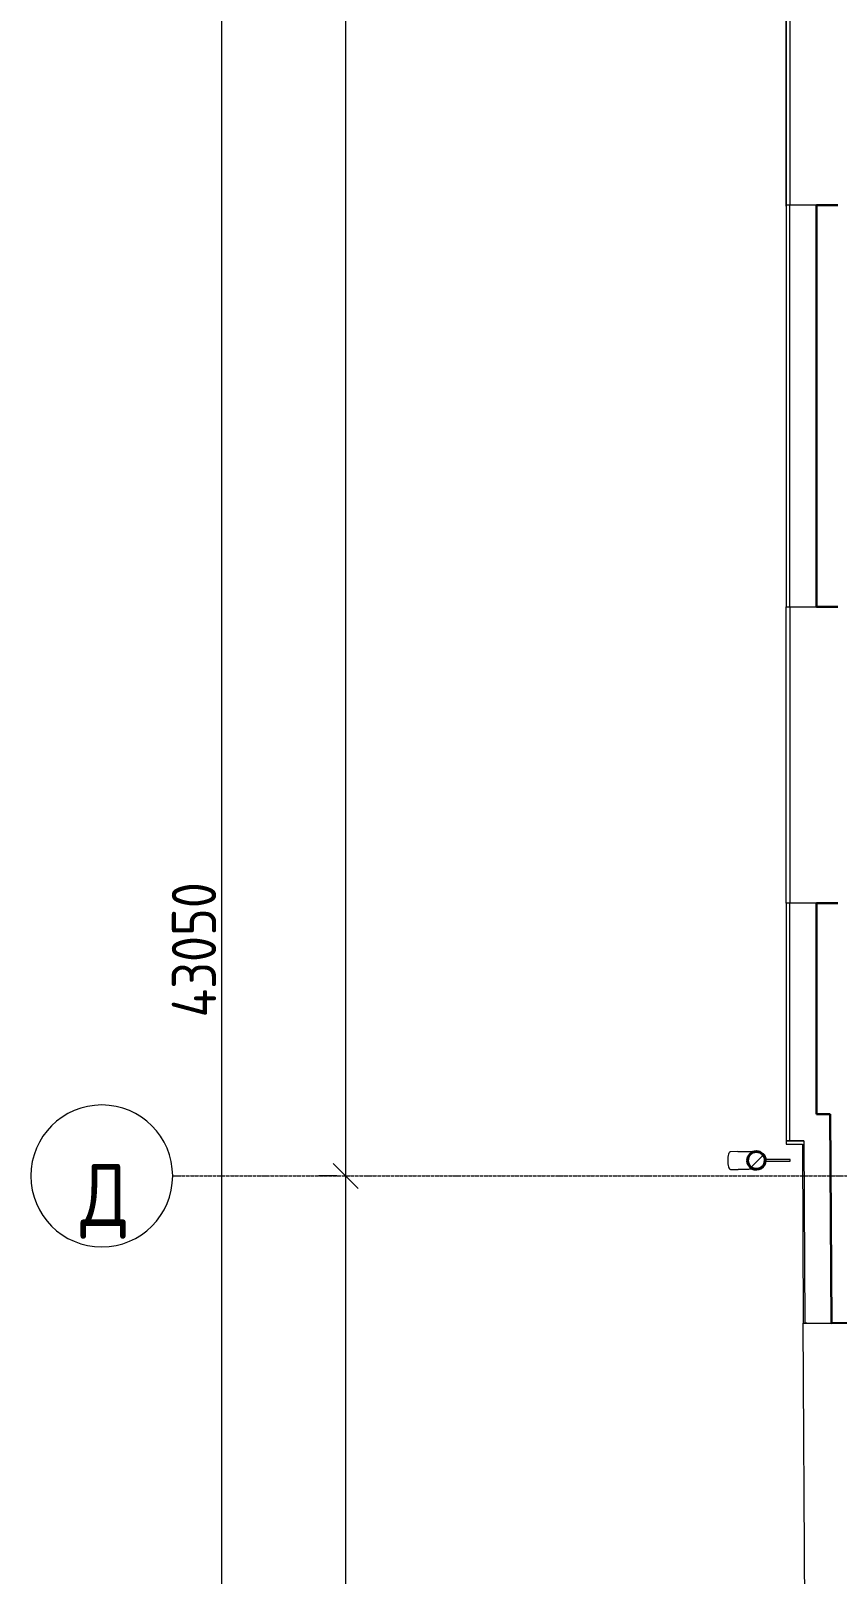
# Model space of a CAD drawing. Header units: millimetres. Extents: x -42533 to 645315, y 3457 to 82611.
# Drawn here: x 269187 to 273736, y 44476 to 53176 of the extents above; entities that cross this region are included whole.
import ezdxf

# ---------------------------------------------------------------- set-up
doc = ezdxf.new("R2010")
doc.units = ezdxf.units.MM
doc.linetypes.add('ADSK_Линия сетки', pattern=[25, 20, -2.5, 0, -2.5])
for name, color, linetype, lineweight in [('Обобщенные модели', 7, 'Continuous', 18), ('Оси', 253, 'Continuous', 9), ('Размеры', 7, 'Continuous', 9), ('Стены наружные', 7, 'Continuous', 18), ('Стены несущие', 7, 'Continuous', 30), ('Стены отделка', 7, 'Continuous', 30), ('Стены штриховка', 7, 'Continuous', 9), ('ШТРИХОВКА', 252, 'Continuous', 15)]:
    doc.layers.add(name, color=color, linetype=linetype, lineweight=lineweight)
doc.styles.add('GOST Common', font='GOST_Common.ttf', dxfattribs={"width": 0.9, "height": 350})
doc.styles.add('GOST Common_1', font='GOST_Common.ttf', dxfattribs={"width": 0.9, "height": 250})
doc.dimstyles.new('ADSK_Основной_2_5_мм', dxfattribs={"dimscale": 304.8, "dimtxt": 251.428749, "dimasz": 0.463911, "dimexe": 0.492126, "dimexo": 0.492126, "dimgap": 0.098425, "dimtad": 1, "dimrnd": 0.01, "dimdsep": 46, "dimtxsty": 'GOST Common_1', "dimblk1": 'OBLIQUE', "dimblk2": 'OBLIQUE', "dimsah": 1, "dimcen": 0.09, "dimdle": 0.492126, "dimazin": 2, "dimtfac": 1, "dimtdec": 4, "dimtix": 1, "dimtmove": 0, "dimatfit": 3, "dimfxl": 1, "dimtvp": 1, "dimtolj": 1, "dimtzin": 0, "dimlwd": 20, "dimlwe": 20, "dimarcsym": 2})

# ---------------------------------------------------------------- blocks, each defined once
blk = doc.blocks.new('_Oblique')
at = {"color": 0, "linetype": 'ByBlock', "lineweight": -2}
blk.add_line((-0.5, -0.5), (0.5, 0.5), dxfattribs=at)
blk = doc.blocks.new('*D1119')
at = {"layer": 'Defpoints', "color": 0, "transparency": 16777216}
for p in [(-9676.6, 43203.9), (-9776.6, 153.9), (-9676.6, 153.9)]:
    blk.add_point(p, dxfattribs=at)
at = {"layer": 'Размеры', "color": 0, "lineweight": 20, "transparency": 16777216}
for p, q in [((-9776.6, 43353.9), (-9776.6, 3.9)), ((-9826.6, 43203.9), (-9926.6, 43203.9)), ((-9826.6, 153.9), (-9926.6, 153.9))]:
    blk.add_line(p, q, dxfattribs=at)
at = {"layer": 'Размеры', "color": 0, "lineweight": 20, "transparency": 16777216, "xscale": 141.4, "yscale": 141.4, "zscale": 141.4}
for p, rotation in [((-9776.6, 43203.9), 90), ((-9776.6, 153.9), 270)]:
    blk.add_blockref('_Oblique', p, dxfattribs=dict(at, rotation=rotation))
at = {"layer": 'Размеры', "color": 0, "lineweight": 20, "transparency": 16777216, "insert": (-9931.6, 21678.9), "char_height": 250, "width": 971.623, "attachment_point": 5, "rotation": 90, "style": 'GOST Common_1'}
blk.add_mtext('\\A1;43050', dxfattribs=at)
blk = doc.blocks.new('*D1121')
at = {"layer": 'Defpoints', "color": 0, "transparency": 16777216}
for p in [(-8976.6, 36703.9), (-9076.6, 20403.9), (-8976.6, 20403.9)]:
    blk.add_point(p, dxfattribs=at)
at = {"layer": 'Размеры', "color": 0, "lineweight": 20, "transparency": 16777216}
for p, q in [((-9076.6, 36853.9), (-9076.6, 20253.9)), ((-9126.6, 36703.9), (-9226.6, 36703.9)), ((-9126.6, 20403.9), (-9226.6, 20403.9))]:
    blk.add_line(p, q, dxfattribs=at)
at = {"layer": 'Размеры', "color": 0, "lineweight": 20, "transparency": 16777216, "xscale": 141.4, "yscale": 141.4, "zscale": 141.4}
for p, rotation in [((-9076.6, 36703.9), 90), ((-9076.6, 20403.9), 270)]:
    blk.add_blockref('_Oblique', p, dxfattribs=dict(at, rotation=rotation))
at = {"layer": 'Размеры', "color": 0, "lineweight": 20, "transparency": 16777216, "insert": (-9231.6, 28553.9), "char_height": 250, "width": 889.802, "attachment_point": 5, "rotation": 90, "style": 'GOST Common_1'}
blk.add_mtext('\\A1;16300', dxfattribs=at)
blk = doc.blocks.new('*D1122')
at = {"layer": 'Defpoints', "color": 0, "transparency": 16777216}
for p in [(-8976.6, 20403.9), (-9076.6, 13103.9), (-8976.6, 13103.9)]:
    blk.add_point(p, dxfattribs=at)
at = {"layer": 'Размеры', "color": 0, "lineweight": 20, "transparency": 16777216}
for p, q in [((-9076.6, 20553.9), (-9076.6, 12953.9)), ((-9126.6, 20403.9), (-9226.6, 20403.9)), ((-9126.6, 13103.9), (-9226.6, 13103.9))]:
    blk.add_line(p, q, dxfattribs=at)
at = {"layer": 'Размеры', "color": 0, "lineweight": 20, "transparency": 16777216, "xscale": 141.4, "yscale": 141.4, "zscale": 141.4}
for p, rotation in [((-9076.6, 20403.9), 90), ((-9076.6, 13103.9), 270)]:
    blk.add_blockref('_Oblique', p, dxfattribs=dict(at, rotation=rotation))
at = {"layer": 'Размеры', "color": 0, "lineweight": 20, "transparency": 16777216, "insert": (-9231.6, 16753.9), "char_height": 250, "width": 756.843, "attachment_point": 5, "rotation": 90, "style": 'GOST Common_1'}
blk.add_mtext('\\A1;7300', dxfattribs=at)
blk = doc.blocks.new('План 3 этажа')
at = {"layer": 'Обобщенные модели', "lineweight": 9}
h = blk.add_hatch(dxfattribs=at)
h.set_pattern_fill('FP_15', color=8, angle=90.2940462, style=0, pattern_type=2)
h.set_pattern_definition([(45.00005, (507.34, 158.9), (-106.0661, 106.0659), [])])
h.paths.add_polyline_path([(-6769.995, 20442.608), (-6745.418, 20443.856), (-6726.101, 20454.563), (-6713.96, 20469.948), (-6709.12, 20491.667), (-6714.183, 20513.336), (-6728.146, 20530.662), (-6748.244, 20540.213), (-6770.495, 20540.099), (-6790.494, 20530.342), (-6804.279, 20512.873), (-6809.119, 20491.154), (-6804.056, 20469.485), (-6790.093, 20452.159), (-6770.235, 20442.722)])
at = {"layer": 'Обобщенные модели', "color": 8}
for p, q in [((-6863.022, 20540.878), (-6905.526, 20540.66)), ((-6569.148, 20497.386), (-6708.287, 20496.671)), ((-6708.236, 20486.672), (-6569.096, 20487.386)), ((-6569.096, 20487.386), (-6569.148, 20497.386)), ((-6905.012, 20440.661), (-6862.509, 20440.879))]:
    blk.add_line(p, q, dxfattribs=at)
at = {"layer": 'Обобщенные модели', "color": 8, "flags": 128}
for points in [[(-6863.022, 20540.878), (-6857.354, 20540.907), (-6851.77, 20540.936), (-6846.278, 20540.964), (-6840.886, 20540.992), (-6835.604, 20541.019), (-6830.441, 20541.045), (-6825.403, 20541.071), (-6820.5, 20541.096), (-6815.739, 20541.121), (-6811.128, 20541.144), (-6806.674, 20541.167), (-6802.384, 20541.189), (-6798.266, 20541.21), (-6794.325, 20541.231), (-6790.568, 20541.25), (-6787.001, 20541.268), (-6783.63, 20541.285), (-6780.461, 20541.302), (-6777.497, 20541.317), (-6774.745, 20541.331), (-6772.393, 20541.343)], [(-6771.879, 20441.344), (-6773.15, 20441.338), (-6775.813, 20441.324), (-6778.69, 20441.309), (-6781.774, 20441.294), (-6785.062, 20441.277), (-6788.548, 20441.259), (-6792.226, 20441.24), (-6796.091, 20441.22), (-6800.137, 20441.199), (-6804.356, 20441.178), (-6808.743, 20441.155), (-6813.289, 20441.132), (-6817.989, 20441.108), (-6822.834, 20441.083), (-6827.816, 20441.057), (-6832.929, 20441.031), (-6838.162, 20441.004), (-6843.509, 20440.977), (-6848.961, 20440.949), (-6854.508, 20440.92), (-6860.142, 20440.891), (-6862.509, 20440.879)]]:
    blk.add_lwpolyline(points, dxfattribs=at)
at = {"layer": 'Обобщенные модели', "color": 8}
for start, end in [(0.2940462, 180.2940462), (180.2940462, 0.2940462)]:
    blk.add_arc((-6759.119, 20491.411), 52, start, end, dxfattribs=at)
at = {"layer": 'Обобщенные модели', "color": 8, "lineweight": 40}
for start, end in [(0.2940462, 180.2940462), (180.2940462, 0.2940462)]:
    blk.add_arc((-6759.119, 20491.411), 50, start, end, dxfattribs=at)
at = {"layer": 'Обобщенные модели', "color": 8}
for start_param, end_param in [(3.14159265, 4.71238898), (4.71238898, 6.28318531)]:
    blk.add_ellipse((-6905.269, 20490.66), major_axis=(0.257, -49.999), ratio=0.30901699, start_param=start_param, end_param=end_param, dxfattribs=at)
at = {"layer": 'Оси', "color": 8, "linetype": 'ADSK_Линия сетки'}
blk.add_line((-10051.774, 20403.902), (56512.196, 20403.902), dxfattribs=at)
at = {"layer": 'Оси', "color": 8, "lineweight": 20}
for start, end in [(90, 270), (270, 90)]:
    blk.add_arc((-10451.774, 20403.902), 400, start, end, dxfattribs=at)
at = {"layer": 'Стены наружные', "color": 8}
for p, q in [((-6591.445, 25870.896), (-6591.445, 27510.896)), ((-6590.445, 27542.158), (-6590.445, 25877.158)), ((-6570.445, 27542.158), (-6570.445, 25877.158)), ((-6590.445, 25870.896), (-6591.445, 25870.896)), ((-6591.445, 21942.161), (-6591.445, 23612.161)), ((-6590.445, 23612.161), (-6591.445, 23612.161)), ((-6590.445, 21942.161), (-6590.445, 23612.161)), ((-6570.445, 23612.161), (-6570.445, 21942.161)), ((-6590.445, 21942.161), (-6591.445, 21942.161)), ((-6485.587, 17855.006), (-6494.407, 19573.724))]:
    blk.add_line(p, q, dxfattribs=at)
at = {"layer": 'Стены несущие', "color": 8}
for p, q in [((-6300.445, 25877.158), (-6420.445, 25877.158)), ((-6420.445, 25877.158), (-6420.445, 23612.161)), ((-6420.445, 23612.161), (-6300.445, 23612.161)), ((-6420.445, 20752.436), (-6420.445, 21942.161)), ((-6300.445, 21942.161), (-6420.445, 21942.161)), ((-6420.445, 20752.436), (-6342.494, 20752.436)), ((-6335.321, 19574.685), (-6342.494, 20752.436)), ((-6335.321, 19574.685), (-6215.323, 19575.415))]:
    blk.add_line(p, q, dxfattribs=at)
at = {"layer": 'Стены отделка', "color": 8, "lineweight": 9}
for p, q in [((-6590.445, 25877.158), (-6590.445, 23612.161)), ((-6420.445, 25877.158), (-6590.445, 25877.158)), ((-6570.445, 23612.161), (-6570.445, 25877.158)), ((-6590.445, 23612.161), (-6420.445, 23612.161)), ((-6590.445, 21942.161), (-6590.445, 20602.436)), ((-6420.445, 21942.161), (-6590.445, 21942.161)), ((-6570.445, 20602.436), (-6570.445, 21942.161)), ((-6342.494, 20602.436), (-6342.494, 20752.436)), ((-6491.582, 20602.23), (-6590.446, 20602.23)), ((-6590.446, 20602.23), (-6590.446, 20582.23)), ((-6590.446, 20582.23), (-6499.583, 20582.23)), ((-6590.445, 20602.436), (-6491.583, 20602.436)), ((-6499.583, 20582.23), (-6494.407, 19573.724)), ((-6491.583, 20602.436), (-6491.582, 20602.23)), ((-6341.581, 20602.436), (-6342.494, 20602.436)), ((-6494.407, 19573.724), (-6474.408, 19573.827)), ((-6474.413, 19574.837), (-6485.325, 19574.771)), ((-6485.325, 19574.771), (-6485.318, 19573.771)), ((-6485.318, 19573.771), (-6335.321, 19574.685)), ((-6474.408, 19573.827), (-6474.413, 19574.837))]:
    blk.add_line(p, q, dxfattribs=at)
at = {"layer": 'Стены штриховка', "color": 8}
blk.add_line((-6491.582, 20602.23), (-6485.325, 19574.771), dxfattribs=at)
at = {"layer": 'Оси', "color": 8, "insert": (-10436.847, 20261.051), "char_height": 350, "width": 291.6, "attachment_point": 5, "line_spacing_factor": 1.022766, "style": 'GOST Common'}
blk.add_mtext('\\pxqc,t0.25714,0.51429,0.77143,1.02857,1.28571,1.54286,1.8,2.05714,2.31429,2.57143,2.82857,3.08571,3.34286,3.6,3.85714,4.11429,4.37143,4.62857,4.88571,5.14286,5.4,5.65714,5.91429,6.17143,6.42857,6.68571,6.94286,7.2,7.45714,7.71429,7.97143,8.22857;{Д}', dxfattribs=at)
at = {"layer": 'Размеры', "color": 8, "lineweight": 20}
for base, p1, p2, override, picture, middle in [((-9776.621, 153.902), (-9676.636, 43203.902), (-9676.636, 153.902), {"dimpost": '<>', "dimfxl": 43050}, '*D1119', (-9931.621, 21678.902)), ((-9076.621, 20403.902), (-8976.636, 36703.902), (-8976.636, 20403.902), {"dimpost": '<>', "dimfxl": 16300}, '*D1121', (-9231.621, 28553.902)), ((-9076.621, 13103.902), (-8976.636, 20403.902), (-8976.636, 13103.902), {"dimpost": '<>', "dimfxl": 7300}, '*D1122', (-9231.621, 16753.902))]:
    dim = blk.add_linear_dim(base=base, p1=p1, p2=p2, angle=90, dimstyle='ADSK_Основной_2_5_мм', override=override, dxfattribs=at)
    dim.commit()
    dim.dimension.update_dxf_attribs({"geometry": picture, "text_midpoint": middle})

msp = doc.modelspace()

# ---------------------------------------------------------------- block references
at = {"layer": 'ШТРИХОВКА'}
msp.add_blockref('План 3 этажа', (280039.2, 26316.4), dxfattribs=at)

doc.saveas('drawing.dxf')
